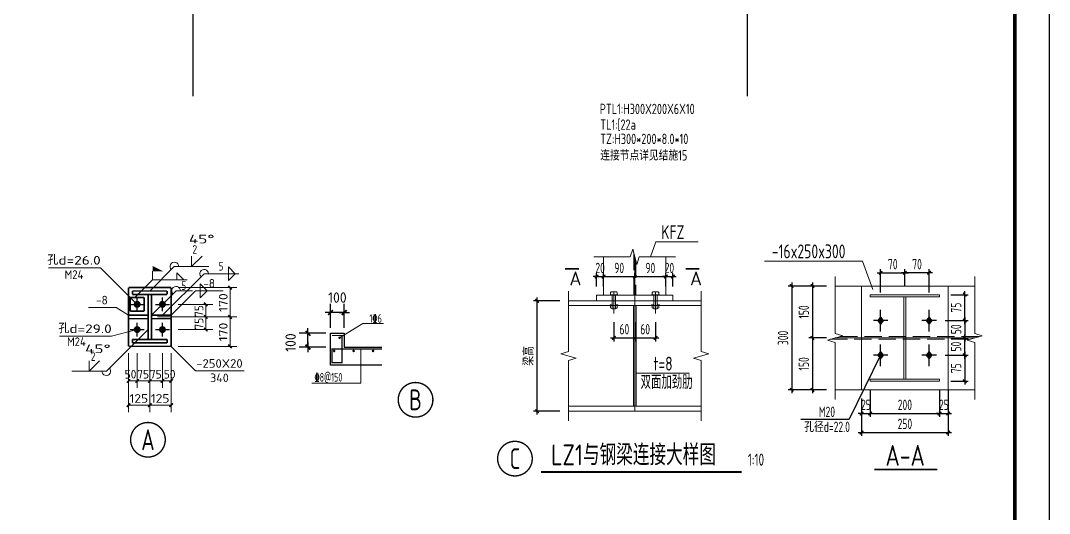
# Model space of a CAD drawing. Extents: x 19118 to 566552, y -1188739 to 92943.
# Drawn here: x 92662 to 107512, y -1094702 to -1087578 of the extents above; entities that cross this region are included whole.
import ezdxf
from ezdxf.enums import TextEntityAlignment as Align

# ---------------------------------------------------------------- set-up
doc = ezdxf.new("R2010")
doc.units = 0
doc.header["$LTSCALE"] = 1000
doc.header["$MEASUREMENT"] = 0
doc.linetypes.add('DASH', pattern=[0.35, 0.25, -0.1])
doc.layers.get('0').update_dxf_attribs({"linetype": 'CONTINUOUS'})
doc.layers.get('Defpoints').update_dxf_attribs({"linetype": 'CONTINUOUS'})
for name, color, linetype in [('10', 7, 'CONTINUOUS'), ('AXIS', 3, 'CONTINUOUS'), ('BEAM_CON', 4, 'CONTINUOUS'), ('COLU', 7, 'CONTINUOUS'), ('DIM', 3, 'CONTINUOUS'), ('NUM', 7, 'CONTINUOUS'), ('PUB_TITLE', 4, 'CONTINUOUS'), ('TEXT', 7, 'CONTINUOUS'), ('THICK', 6, 'CONTINUOUS'), ('THIN', 7, 'CONTINUOUS'), ('WALL', 6, 'CONTINUOUS')]:
    doc.layers.add(name, color=color, linetype=linetype)
for name, color, linetype, lineweight in [('1000', 3, 'CONTINUOUS', 35), ('尺寸标注', 9, 'CONTINUOUS', 18), ('梁集中标注', 2, 'CONTINUOUS', 15), ('焊缝标注', 9, 'CONTINUOUS', 18), ('螺栓孔标注', 9, 'CONTINUOUS', 18), ('钢板标注', 9, 'CONTINUOUS', 18)]:
    doc.layers.add(name, color=color, linetype=linetype, lineweight=lineweight)
doc.styles.get("Standard").update_dxf_attribs({"font": 'atssdeng.shx', "bigfont": 'atssdchn.shx'})
doc.styles.add('TSSD_Dimension', font='Tssdeng.shx', dxfattribs={"width": 0.7, "bigfont": 'hztxt.shx'})
doc.styles.add('TSSD_Label', font='tssdeng.shx', dxfattribs={"width": 0.6, "bigfont": 'hztxt.shx'})
doc.styles.add('TSSD_NORM', font='Tssdeng.shx', dxfattribs={"width": 0.65, "bigfont": 'hztxt.shx'})
doc.styles.add('TSSD_Num', font='tssdeng.shx', dxfattribs={"width": 0.75, "bigfont": 'hztxt.shx'})
doc.styles.add('TSSD_Rein', font='atssdeng.shx', dxfattribs={"width": 0.7, "bigfont": 'atssdchn.shx'})
doc.dimstyles.new('50dimn0.5', dxfattribs={"dimscale": 0.5, "dimtxt": 300, "dimasz": 1, "dimexe": 250, "dimexo": 300, "dimgap": 150, "dimtad": 1, "dimdec": 0, "dimlfac": 0.5, "dimzin": 0, "dimdsep": 46, "dimtxsty": 'Standard', "dimblk": '_DIMX', "dimcen": 0.09, "dimclrt": 7, "dimadec": 1, "dimazin": 0, "dimtfac": 1, "dimtdec": 0, "dimtix": 1, "dimtmove": 2, "dimatfit": 3, "dimldrblk": '_DIMX', "dimfxl": 1, "dimtolj": 1, "dimtzin": 0, "dimarcsym": 0})
doc.dimstyles.new('TSSD_10_100', dxfattribs={"dimtxt": 300, "dimasz": 100, "dimexe": 100, "dimexo": 250, "dimgap": 100, "dimtad": 1, "dimdec": 0, "dimlfac": 0.1, "dimzin": 0, "dimdsep": 46, "dimtxsty": 'TSSD_Dimension', "dimblk": 'ARCHTICK', "dimcen": 0, "dimdle": 100, "dimclrt": 7, "dimadec": 0, "dimazin": 0, "dimtfac": 1, "dimtdec": 0, "dimtix": 1, "dimtmove": 2, "dimatfit": 3, "dimldrblk": 'ARCHTICK', "dimfxl": 1, "dimtolj": 1, "dimtzin": 0, "dimarcsym": 0})

# ---------------------------------------------------------------- blocks, each defined once
blk = doc.blocks.new('ts_idx1')
at = {"color": 0, "linetype": 'ByBlock', "lineweight": -2, "const_width": 0.04}
blk.add_lwpolyline([(-0.5, 0, 1), (0.5, 0, 1)], format="xyb", close=True, dxfattribs=at)
at = {"color": 0, "linetype": 'ByBlock', "lineweight": -2, "style": 'TSSD_Num', "width": 0.75}
blk.add_attdef('A', text='', height=0.6, dxfattribs=at).set_placement((0, 0), align=Align.MIDDLE_CENTER)
blk = doc.blocks.new('_DIMX')
blk.add_line((-150, 0), (150, 0))
at = {"const_width": 50}
blk.add_lwpolyline([(-70, -70), (70, 70)], dxfattribs=at)
blk = doc.blocks.new('*D384')
at = {"layer": 'AXIS', "color": 0, "lineweight": -2}
for p, q in [((97068, -1092098), (96685, -1092098)), ((96810, -1092297), (96810, -1092098)), ((97068, -1092298), (96685, -1092298))]:
    blk.add_line(p, q, dxfattribs=at)
at = {"layer": 'Defpoints', "color": 0}
for p in [(96810, -1092098), (97218, -1092098), (97218, -1092298)]:
    blk.add_point(p, dxfattribs=at)
at = {"layer": 'AXIS', "color": 0, "lineweight": -2, "xscale": 0.5, "yscale": 0.5, "zscale": 0.5}
for p, rotation in [((96810, -1092098), 90), ((96810, -1092298), 270)]:
    blk.add_blockref('_DIMX', p, dxfattribs=dict(at, rotation=rotation))
at = {"layer": 'AXIS', "color": 7, "insert": (96559, -1092233), "char_height": 150, "attachment_point": 5, "rotation": 90}
blk.add_mtext('\\A1;100', dxfattribs=at)
blk = doc.blocks.new('*D385')
at = {"layer": 'AXIS', "color": 0, "lineweight": -2}
for p, q in [((97134, -1092020), (97134, -1091673)), ((97334, -1092020), (97334, -1091673)), ((97333, -1091798), (97134, -1091798))]:
    blk.add_line(p, q, dxfattribs=at)
at = {"layer": 'Defpoints', "color": 0}
for p in [(97134, -1091798), (97134, -1092170), (97334, -1092170)]:
    blk.add_point(p, dxfattribs=at)
at = {"layer": 'AXIS', "color": 0, "lineweight": -2, "xscale": 0.5, "yscale": 0.5, "zscale": 0.5, "rotation": 180}
blk.add_blockref('_DIMX', (97134, -1091798), dxfattribs=at)
at = {"layer": 'AXIS', "color": 0, "lineweight": -2, "xscale": 0.5, "yscale": 0.5, "zscale": 0.5}
blk.add_blockref('_DIMX', (97334, -1091798), dxfattribs=at)
at = {"layer": 'AXIS', "color": 7, "insert": (97234, -1091582), "char_height": 150, "attachment_point": 5}
blk.add_mtext('\\A1;100', dxfattribs=at)
blk = doc.blocks.new('_ArchTick')
at = {"color": 0, "linetype": 'ByBlock', "const_width": 0.4}
blk.add_lwpolyline([(-0.5, -0.5), (0.5, 0.5)], dxfattribs=at)
blk = doc.blocks.new('*D322')
at = {"layer": 'Defpoints', "color": 0}
for p in [(406894, -588443), (407799, -588443), (407799, -591631)]:
    blk.add_point(p, dxfattribs=at)
at = {"layer": 'DIM', "color": 0, "lineweight": -2}
for p, q in [((406894, -591731), (406894, -588343)), ((407549, -588443), (406794, -588443)), ((407549, -591631), (406794, -591631))]:
    blk.add_line(p, q, dxfattribs=at)
at = {"layer": 'DIM', "color": 0, "lineweight": -2, "xscale": 100, "yscale": 100, "zscale": 100}
for p, rotation in [((406894, -588443), 90), ((406894, -591631), 270)]:
    blk.add_blockref('_ArchTick', p, dxfattribs=dict(at, rotation=rotation))
at = {"layer": 'DIM', "color": 7, "lineweight": 5, "insert": (406644, -590037), "char_height": 300, "attachment_point": 5, "rotation": 90, "style": 'TSSD_Dimension'}
blk.add_mtext('\\A1;梁高', dxfattribs=at)
blk = doc.blocks.new('A$C5C7C78FF')
at = {"layer": '10', "color": 0}
blk.add_solid([(27, -141, -192), (-73, -11, -192), (127, -11, -192), (27, 119, -192)], dxfattribs=at)
at = {"layer": 'AXIS', "color": 0, "linetype": 'ByBlock'}
for p, q in [((27, -311, -192), (27, 289, -192)), ((227, -11, -192), (-173, -11, -192))]:
    blk.add_line(p, q, dxfattribs=at)
blk = doc.blocks.new('*D323')
at = {"layer": 'Defpoints', "color": 0}
for p in [(408813, -587743), (408613, -588283), (408813, -588283)]:
    blk.add_point(p, dxfattribs=at)
at = {"layer": 'DIM', "color": 0, "lineweight": -2}
for p, q in [((408613, -587743), (408513, -587743)), ((408613, -588033), (408613, -587643)), ((408613, -587743), (408813, -587743)), ((408813, -588033), (408813, -587643)), ((408813, -587743), (408913, -587743))]:
    blk.add_line(p, q, dxfattribs=at)
at = {"layer": 'DIM', "color": 0, "lineweight": -2, "xscale": 100, "yscale": 100, "zscale": 100}
blk.add_blockref('_ArchTick', (408613, -587743), dxfattribs=at)
at = {"layer": 'DIM', "color": 0, "lineweight": -2, "xscale": 100, "yscale": 100, "zscale": 100, "rotation": 180}
blk.add_blockref('_ArchTick', (408813, -587743), dxfattribs=at)
at = {"layer": 'DIM', "color": 7, "lineweight": 5, "insert": (408713, -587493), "char_height": 300, "attachment_point": 5, "style": 'TSSD_Dimension'}
blk.add_mtext('\\A1;20', dxfattribs=at)
blk = doc.blocks.new('*D324')
at = {"layer": 'Defpoints', "color": 0}
for p in [(409713, -587743), (408813, -588283), (409713, -588283)]:
    blk.add_point(p, dxfattribs=at)
at = {"layer": 'DIM', "color": 0, "lineweight": -2}
for p, q in [((408713, -587743), (409813, -587743)), ((408813, -588033), (408813, -587643)), ((409713, -588033), (409713, -587643))]:
    blk.add_line(p, q, dxfattribs=at)
at = {"layer": 'DIM', "color": 0, "lineweight": -2, "xscale": 100, "yscale": 100, "zscale": 100, "rotation": 180}
blk.add_blockref('_ArchTick', (408813, -587743), dxfattribs=at)
at = {"layer": 'DIM', "color": 0, "lineweight": -2, "xscale": 100, "yscale": 100, "zscale": 100}
blk.add_blockref('_ArchTick', (409713, -587743), dxfattribs=at)
at = {"layer": 'DIM', "color": 7, "lineweight": 5, "insert": (409263, -587493), "char_height": 300, "attachment_point": 5, "style": 'TSSD_Dimension'}
blk.add_mtext('\\A1;90', dxfattribs=at)
blk = doc.blocks.new('*D325')
at = {"layer": 'Defpoints', "color": 0}
for p in [(410613, -587743), (409713, -588283), (410613, -588283)]:
    blk.add_point(p, dxfattribs=at)
at = {"layer": 'DIM', "color": 0, "lineweight": -2}
for p, q in [((409613, -587743), (410713, -587743)), ((409713, -588033), (409713, -587643)), ((410613, -588033), (410613, -587643))]:
    blk.add_line(p, q, dxfattribs=at)
at = {"layer": 'DIM', "color": 0, "lineweight": -2, "xscale": 100, "yscale": 100, "zscale": 100, "rotation": 180}
blk.add_blockref('_ArchTick', (409713, -587743), dxfattribs=at)
at = {"layer": 'DIM', "color": 0, "lineweight": -2, "xscale": 100, "yscale": 100, "zscale": 100}
blk.add_blockref('_ArchTick', (410613, -587743), dxfattribs=at)
at = {"layer": 'DIM', "color": 7, "lineweight": 5, "insert": (410163, -587493), "char_height": 300, "attachment_point": 5, "style": 'TSSD_Dimension'}
blk.add_mtext('\\A1;90', dxfattribs=at)
blk = doc.blocks.new('*D326')
at = {"layer": 'Defpoints', "color": 0}
for p in [(410813, -587743), (410613, -588283), (410813, -588283)]:
    blk.add_point(p, dxfattribs=at)
at = {"layer": 'DIM', "color": 0, "lineweight": -2}
for p, q in [((410613, -587743), (410513, -587743)), ((410613, -588033), (410613, -587643)), ((410613, -587743), (410813, -587743)), ((410813, -588033), (410813, -587643)), ((410813, -587743), (410913, -587743))]:
    blk.add_line(p, q, dxfattribs=at)
at = {"layer": 'DIM', "color": 0, "lineweight": -2, "xscale": 100, "yscale": 100, "zscale": 100}
blk.add_blockref('_ArchTick', (410613, -587743), dxfattribs=at)
at = {"layer": 'DIM', "color": 0, "lineweight": -2, "xscale": 100, "yscale": 100, "zscale": 100, "rotation": 180}
blk.add_blockref('_ArchTick', (410813, -587743), dxfattribs=at)
at = {"layer": 'DIM', "color": 7, "lineweight": 5, "insert": (410713, -587493), "char_height": 300, "attachment_point": 5, "style": 'TSSD_Dimension'}
blk.add_mtext('\\A1;20', dxfattribs=at)
blk = doc.blocks.new('*D327')
at = {"layer": 'Defpoints', "color": 0}
for p in [(409113, -588808), (409713, -588808), (409713, -589515)]:
    blk.add_point(p, dxfattribs=at)
at = {"layer": 'DIM', "color": 0, "lineweight": -2}
for p, q in [((409113, -589058), (409113, -589615)), ((409713, -589058), (409713, -589615)), ((409013, -589515), (409813, -589515))]:
    blk.add_line(p, q, dxfattribs=at)
at = {"layer": 'DIM', "color": 0, "lineweight": -2, "xscale": 100, "yscale": 100, "zscale": 100, "rotation": 180}
blk.add_blockref('_ArchTick', (409113, -589515), dxfattribs=at)
at = {"layer": 'DIM', "color": 0, "lineweight": -2, "xscale": 100, "yscale": 100, "zscale": 100}
blk.add_blockref('_ArchTick', (409713, -589515), dxfattribs=at)
at = {"layer": 'DIM', "color": 7, "lineweight": 5, "insert": (409413, -589265), "char_height": 300, "attachment_point": 5, "style": 'TSSD_Dimension'}
blk.add_mtext('\\A1;60', dxfattribs=at)
blk = doc.blocks.new('*D328')
at = {"layer": 'Defpoints', "color": 0}
for p in [(409713, -588808), (410312, -588808), (410312, -589515)]:
    blk.add_point(p, dxfattribs=at)
at = {"layer": 'DIM', "color": 0, "lineweight": -2}
for p, q in [((409713, -589058), (409713, -589615)), ((410312, -589058), (410312, -589615)), ((409613, -589515), (410412, -589515))]:
    blk.add_line(p, q, dxfattribs=at)
at = {"layer": 'DIM', "color": 0, "lineweight": -2, "xscale": 100, "yscale": 100, "zscale": 100, "rotation": 180}
blk.add_blockref('_ArchTick', (409713, -589515), dxfattribs=at)
at = {"layer": 'DIM', "color": 0, "lineweight": -2, "xscale": 100, "yscale": 100, "zscale": 100}
blk.add_blockref('_ArchTick', (410312, -589515), dxfattribs=at)
at = {"layer": 'DIM', "color": 7, "lineweight": 5, "insert": (410013, -589265), "char_height": 300, "attachment_point": 5, "style": 'TSSD_Dimension'}
blk.add_mtext('\\A1;60', dxfattribs=at)
blk = doc.blocks.new('*D329')
at = {"layer": 'Defpoints', "color": 0}
for p in [(416261, -591016), (416511, -590766), (416511, -591700)]:
    blk.add_point(p, dxfattribs=at)
at = {"layer": 'DIM', "color": 0, "lineweight": -2}
for p, q in [((416511, -591016), (416511, -591800)), ((416261, -591266), (416261, -591800)), ((416261, -591700), (416161, -591700)), ((416261, -591700), (416511, -591700)), ((416511, -591700), (416611, -591700))]:
    blk.add_line(p, q, dxfattribs=at)
at = {"layer": 'DIM', "color": 0, "lineweight": -2, "xscale": 100, "yscale": 100, "zscale": 100}
blk.add_blockref('_ArchTick', (416261, -591700), dxfattribs=at)
at = {"layer": 'DIM', "color": 0, "lineweight": -2, "xscale": 100, "yscale": 100, "zscale": 100, "rotation": 180}
blk.add_blockref('_ArchTick', (416511, -591700), dxfattribs=at)
at = {"layer": 'DIM', "color": 7, "lineweight": 5, "insert": (416386, -591450), "char_height": 300, "attachment_point": 5, "style": 'TSSD_Dimension'}
blk.add_mtext('\\A1;25', dxfattribs=at)
blk = doc.blocks.new('*D330')
at = {"layer": 'Defpoints', "color": 0}
for p in [(416511, -590766), (418511, -590766), (418511, -591700)]:
    blk.add_point(p, dxfattribs=at)
at = {"layer": 'DIM', "color": 0, "lineweight": -2}
for p, q in [((416511, -591016), (416511, -591800)), ((418511, -591016), (418511, -591800)), ((416411, -591700), (418611, -591700))]:
    blk.add_line(p, q, dxfattribs=at)
at = {"layer": 'DIM', "color": 0, "lineweight": -2, "xscale": 100, "yscale": 100, "zscale": 100, "rotation": 180}
blk.add_blockref('_ArchTick', (416511, -591700), dxfattribs=at)
at = {"layer": 'DIM', "color": 0, "lineweight": -2, "xscale": 100, "yscale": 100, "zscale": 100}
blk.add_blockref('_ArchTick', (418511, -591700), dxfattribs=at)
at = {"layer": 'DIM', "color": 7, "lineweight": 5, "insert": (417511, -591450), "char_height": 300, "attachment_point": 5, "style": 'TSSD_Dimension'}
blk.add_mtext('\\A1;200', dxfattribs=at)
blk = doc.blocks.new('*D331')
at = {"layer": 'Defpoints', "color": 0}
for p in [(418511, -590766), (418761, -590766), (418761, -591700)]:
    blk.add_point(p, dxfattribs=at)
at = {"layer": 'DIM', "color": 0, "lineweight": -2}
for p, q in [((418511, -591016), (418511, -591800)), ((418761, -591016), (418761, -591800)), ((418511, -591700), (418411, -591700)), ((418511, -591700), (418761, -591700)), ((418761, -591700), (418861, -591700))]:
    blk.add_line(p, q, dxfattribs=at)
at = {"layer": 'DIM', "color": 0, "lineweight": -2, "xscale": 100, "yscale": 100, "zscale": 100}
blk.add_blockref('_ArchTick', (418511, -591700), dxfattribs=at)
at = {"layer": 'DIM', "color": 0, "lineweight": -2, "xscale": 100, "yscale": 100, "zscale": 100, "rotation": 180}
blk.add_blockref('_ArchTick', (418761, -591700), dxfattribs=at)
at = {"layer": 'DIM', "color": 7, "lineweight": 5, "insert": (418636, -591450), "char_height": 300, "attachment_point": 5, "style": 'TSSD_Dimension'}
blk.add_mtext('\\A1;25', dxfattribs=at)
blk = doc.blocks.new('*D332')
at = {"layer": 'Defpoints', "color": 0}
for p in [(415496, -588016), (414842, -589516), (415496, -589516)]:
    blk.add_point(p, dxfattribs=at)
at = {"layer": 'DIM', "color": 0, "lineweight": -2}
for p, q in [((415246, -588016), (414742, -588016)), ((414842, -587916), (414842, -589616)), ((415246, -589516), (414742, -589516))]:
    blk.add_line(p, q, dxfattribs=at)
at = {"layer": 'DIM', "color": 0, "lineweight": -2, "xscale": 100, "yscale": 100, "zscale": 100}
for p, rotation in [((414842, -588016), 90), ((414842, -589516), 270)]:
    blk.add_blockref('_ArchTick', p, dxfattribs=dict(at, rotation=rotation))
at = {"layer": 'DIM', "color": 7, "lineweight": 5, "insert": (414592, -588766), "char_height": 300, "attachment_point": 5, "rotation": 90, "style": 'TSSD_Dimension'}
blk.add_mtext('\\A1;150', dxfattribs=at)
blk = doc.blocks.new('*D333')
at = {"layer": 'Defpoints', "color": 0}
for p in [(415496, -589516), (414842, -591016), (415496, -591016)]:
    blk.add_point(p, dxfattribs=at)
at = {"layer": 'DIM', "color": 0, "lineweight": -2}
for p, q in [((415246, -589516), (414742, -589516)), ((414842, -589416), (414842, -591116)), ((415246, -591016), (414742, -591016))]:
    blk.add_line(p, q, dxfattribs=at)
at = {"layer": 'DIM', "color": 0, "lineweight": -2, "xscale": 100, "yscale": 100, "zscale": 100}
for p, rotation in [((414842, -589516), 90), ((414842, -591016), 270)]:
    blk.add_blockref('_ArchTick', p, dxfattribs=dict(at, rotation=rotation))
at = {"layer": 'DIM', "color": 7, "lineweight": 5, "insert": (414592, -590266), "char_height": 300, "attachment_point": 5, "rotation": 90, "style": 'TSSD_Dimension'}
blk.add_mtext('\\A1;150', dxfattribs=at)
blk = doc.blocks.new('*D334')
at = {"layer": 'Defpoints', "color": 0}
for p in [(415496, -588016), (414243, -591016), (415496, -591016)]:
    blk.add_point(p, dxfattribs=at)
at = {"layer": 'DIM', "color": 0, "lineweight": -2}
for p, q in [((415246, -588016), (414143, -588016)), ((414243, -587916), (414243, -591116)), ((415246, -591016), (414143, -591016))]:
    blk.add_line(p, q, dxfattribs=at)
at = {"layer": 'DIM', "color": 0, "lineweight": -2, "xscale": 100, "yscale": 100, "zscale": 100}
for p, rotation in [((414243, -588016), 90), ((414243, -591016), 270)]:
    blk.add_blockref('_ArchTick', p, dxfattribs=dict(at, rotation=rotation))
at = {"layer": 'DIM', "color": 7, "lineweight": 5, "insert": (413993, -589516), "char_height": 300, "attachment_point": 5, "rotation": 90, "style": 'TSSD_Dimension'}
blk.add_mtext('\\A1;300', dxfattribs=at)
blk = doc.blocks.new('*D335')
at = {"layer": 'Defpoints', "color": 0}
for p in [(416261, -591016), (418761, -591016), (418761, -592250)]:
    blk.add_point(p, dxfattribs=at)
at = {"layer": 'DIM', "color": 0, "lineweight": -2}
for p, q in [((416261, -591266), (416261, -592350)), ((418761, -591266), (418761, -592350)), ((416161, -592250), (418861, -592250))]:
    blk.add_line(p, q, dxfattribs=at)
at = {"layer": 'DIM', "color": 0, "lineweight": -2, "xscale": 100, "yscale": 100, "zscale": 100, "rotation": 180}
blk.add_blockref('_ArchTick', (416261, -592250), dxfattribs=at)
at = {"layer": 'DIM', "color": 0, "lineweight": -2, "xscale": 100, "yscale": 100, "zscale": 100}
blk.add_blockref('_ArchTick', (418761, -592250), dxfattribs=at)
at = {"layer": 'DIM', "color": 7, "lineweight": 5, "insert": (417511, -592000), "char_height": 300, "attachment_point": 5, "style": 'TSSD_Dimension'}
blk.add_mtext('\\A1;250', dxfattribs=at)
blk = doc.blocks.new('*D336')
at = {"layer": 'Defpoints', "color": 0}
for p in [(418421, -589016), (418585, -589516), (419239, -589516)]:
    blk.add_point(p, dxfattribs=at)
at = {"layer": 'DIM', "color": 0, "lineweight": -2}
for p, q in [((419239, -588916), (419239, -589616)), ((418671, -589016), (419339, -589016)), ((418835, -589516), (419339, -589516))]:
    blk.add_line(p, q, dxfattribs=at)
at = {"layer": 'DIM', "color": 0, "lineweight": -2, "xscale": 100, "yscale": 100, "zscale": 100}
for p, rotation in [((419239, -589016), 90), ((419239, -589516), 270)]:
    blk.add_blockref('_ArchTick', p, dxfattribs=dict(at, rotation=rotation))
at = {"layer": 'DIM', "color": 7, "lineweight": 5, "insert": (418989, -589266), "char_height": 300, "attachment_point": 5, "rotation": 90, "style": 'TSSD_Dimension'}
blk.add_mtext('\\A1;50', dxfattribs=at)
blk = doc.blocks.new('*D337')
at = {"layer": 'Defpoints', "color": 0}
for p in [(418585, -589516), (419239, -589516), (418421, -590016)]:
    blk.add_point(p, dxfattribs=at)
at = {"layer": 'DIM', "color": 0, "lineweight": -2}
for p, q in [((418835, -589516), (419339, -589516)), ((419239, -590116), (419239, -589416)), ((418671, -590016), (419339, -590016))]:
    blk.add_line(p, q, dxfattribs=at)
at = {"layer": 'DIM', "color": 0, "lineweight": -2, "xscale": 100, "yscale": 100, "zscale": 100}
for p, rotation in [((419239, -589516), 90), ((419239, -590016), 270)]:
    blk.add_blockref('_ArchTick', p, dxfattribs=dict(at, rotation=rotation))
at = {"layer": 'DIM', "color": 7, "lineweight": 5, "insert": (418989, -589766), "char_height": 300, "attachment_point": 5, "rotation": 90, "style": 'TSSD_Dimension'}
blk.add_mtext('\\A1;50', dxfattribs=at)
blk = doc.blocks.new('*D338')
at = {"layer": 'Defpoints', "color": 0}
for p in [(417511, -587633), (417511, -588266), (416811, -588451)]:
    blk.add_point(p, dxfattribs=at)
at = {"layer": 'DIM', "color": 0, "lineweight": -2}
for p, q in [((416711, -587633), (417611, -587633)), ((416811, -588201), (416811, -587533)), ((417511, -588016), (417511, -587533))]:
    blk.add_line(p, q, dxfattribs=at)
at = {"layer": 'DIM', "color": 0, "lineweight": -2, "xscale": 100, "yscale": 100, "zscale": 100, "rotation": 180}
blk.add_blockref('_ArchTick', (416811, -587633), dxfattribs=at)
at = {"layer": 'DIM', "color": 0, "lineweight": -2, "xscale": 100, "yscale": 100, "zscale": 100}
blk.add_blockref('_ArchTick', (417511, -587633), dxfattribs=at)
at = {"layer": 'DIM', "color": 7, "lineweight": 5, "insert": (417161, -587383), "char_height": 300, "attachment_point": 5, "style": 'TSSD_Dimension'}
blk.add_mtext('\\A1;70', dxfattribs=at)
blk = doc.blocks.new('*D339')
at = {"layer": 'Defpoints', "color": 0}
for p in [(417511, -587633), (417511, -588266), (418211, -588451)]:
    blk.add_point(p, dxfattribs=at)
at = {"layer": 'DIM', "color": 0, "lineweight": -2}
for p, q in [((418311, -587633), (417411, -587633)), ((417511, -588016), (417511, -587533)), ((418211, -588201), (418211, -587533))]:
    blk.add_line(p, q, dxfattribs=at)
at = {"layer": 'DIM', "color": 0, "lineweight": -2, "xscale": 100, "yscale": 100, "zscale": 100, "rotation": 180}
blk.add_blockref('_ArchTick', (417511, -587633), dxfattribs=at)
at = {"layer": 'DIM', "color": 0, "lineweight": -2, "xscale": 100, "yscale": 100, "zscale": 100}
blk.add_blockref('_ArchTick', (418211, -587633), dxfattribs=at)
at = {"layer": 'DIM', "color": 7, "lineweight": 5, "insert": (417861, -587383), "char_height": 300, "attachment_point": 5, "style": 'TSSD_Dimension'}
blk.add_mtext('\\A1;70', dxfattribs=at)
blk = doc.blocks.new('*D320')
at = {"layer": 'Defpoints', "color": 0}
for p in [(418585, -588266), (419239, -588266), (418421, -589016)]:
    blk.add_point(p, dxfattribs=at)
at = {"layer": 'DIM', "color": 0, "lineweight": -2}
for p, q in [((418835, -588266), (419339, -588266)), ((419239, -589116), (419239, -588166)), ((418671, -589016), (419339, -589016))]:
    blk.add_line(p, q, dxfattribs=at)
at = {"layer": 'DIM', "color": 0, "lineweight": -2, "xscale": 100, "yscale": 100, "zscale": 100}
for p, rotation in [((419239, -588266), 90), ((419239, -589016), 270)]:
    blk.add_blockref('_ArchTick', p, dxfattribs=dict(at, rotation=rotation))
at = {"layer": 'DIM', "color": 7, "lineweight": 5, "insert": (418989, -588641), "char_height": 300, "attachment_point": 5, "rotation": 90, "style": 'TSSD_Dimension'}
blk.add_mtext('\\A1;75', dxfattribs=at)
blk = doc.blocks.new('*D321')
at = {"layer": 'Defpoints', "color": 0}
for p in [(418421, -590016), (418585, -590766), (419239, -590766)]:
    blk.add_point(p, dxfattribs=at)
at = {"layer": 'DIM', "color": 0, "lineweight": -2}
for p, q in [((418671, -590016), (419339, -590016)), ((419239, -589916), (419239, -590866)), ((418835, -590766), (419339, -590766))]:
    blk.add_line(p, q, dxfattribs=at)
at = {"layer": 'DIM', "color": 0, "lineweight": -2, "xscale": 100, "yscale": 100, "zscale": 100}
for p, rotation in [((419239, -590016), 90), ((419239, -590766), 270)]:
    blk.add_blockref('_ArchTick', p, dxfattribs=dict(at, rotation=rotation))
at = {"layer": 'DIM', "color": 7, "lineweight": 5, "insert": (418989, -590391), "char_height": 300, "attachment_point": 5, "rotation": 90, "style": 'TSSD_Dimension'}
blk.add_mtext('\\A1;75', dxfattribs=at)
blk = doc.blocks.new('新块HGHGFH')
at = {"layer": 'AXIS', "lineweight": 5}
for p, q in [((409712.8, -587170, -858), (409712.8, -591630.9, -858)), ((415496.3, -589515.7), (419525.9, -589515.7))]:
    blk.add_line(p, q, dxfattribs=at)
at = {"layer": 'AXIS', "lineweight": 5, "ltscale": 0.2}
for p, q in [((409113.4, -588188, -858), (409113.4, -588808, -858)), ((410312.2, -588188, -858), (410312.2, -588808, -858))]:
    blk.add_line(p, q, dxfattribs=at)
at = {"layer": 'BEAM_CON', "linetype": 'DASH', "lineweight": 5, "ltscale": 2}
for p, q in [((409682.8, -587060, -858), (409682.8, -588282.6, -858)), ((409742.8, -587280, -858), (409742.8, -588282.6, -858)), ((415643, -589475.7), (419672.6, -589475.7)), ((415349.7, -589555.7), (419379.3, -589555.7))]:
    blk.add_line(p, q, dxfattribs=at)
at = {"layer": 'BEAM_CON', "lineweight": 5}
for p, q in [((408812.8, -587170, -858), (408812.8, -588282.6, -858)), ((410612.8, -587170, -858), (410612.8, -588282.6, -858)), ((415496.3, -588015.7), (419525.9, -588015.7)), ((408612.8, -588282.6, -858), (410812.8, -588282.6, -858)), ((408612.8, -588282.6, -858), (408612.8, -588442.6, -858)), ((409016.8, -588204, -858), (409032.8, -588188, -858)), ((409016.8, -588204, -858), (409016.8, -588268, -858)), ((409032.8, -588188, -858), (409192.8, -588188, -858)), ((409064.8, -588268, -858), (409065.2, -588671.7, -858)), ((409160.8, -588268, -858), (409161.2, -588671.7, -858)), ((409208.8, -588204, -858), (409192.8, -588188, -858)), ((409208.8, -588204, -858), (409208.8, -588268, -858)), ((410216.8, -588204, -858), (410232.8, -588188, -858)), ((410216.8, -588204, -858), (410216.8, -588268, -858)), ((410392.8, -588188, -858), (410232.8, -588188, -858)), ((410264.8, -588268, -858), (410264.5, -588671.7, -858)), ((410360.8, -588268, -858), (410360.5, -588671.7, -858)), ((410408.8, -588204, -858), (410392.8, -588188, -858)), ((410408.8, -588204, -858), (410408.8, -588268, -858)), ((410812.8, -588282.6, -858), (410812.8, -588442.6, -858)), ((416511.1, -588265.7), (418511.1, -588265.7)), ((416511.1, -588325.7), (416511.1, -588265.7)), ((416511.1, -588325.7), (418511.1, -588325.7)), ((417481.1, -590705.7), (417481.1, -588325.7)), ((417541.1, -590705.7), (417541.1, -588325.7)), ((418511.1, -588265.7), (418511.1, -588325.7)), ((407798, -588442.6, -858), (411627.6, -588442.6, -858)), ((407798, -588582.6, -858), (411627.6, -588582.6, -858)), ((409016.9, -588591.6, -858), (409031.4, -588577.1, -858)), ((409016.9, -588643.6, -858), (409016.9, -588591.6, -858)), ((409016.9, -588591.6, -858), (409016.9, -588643.6, -858)), ((409016.9, -588643.6, -858), (409032.9, -588659.6, -858)), ((409208.9, -588643.6, -858), (409192.9, -588659.6, -858)), ((409208.9, -588591.6, -858), (409194.4, -588577.1, -858)), ((409208.9, -588643.6, -858), (409208.9, -588591.6, -858)), ((409208.9, -588591.6, -858), (409208.9, -588643.6, -858)), ((409672.8, -588582.6, -858), (409672.8, -591490.9, -858)), ((409752.8, -588582.6, -858), (409752.8, -591490.9, -858)), ((410216.7, -588591.6, -858), (410231.3, -588577.1, -858)), ((410216.7, -588643.6, -858), (410216.7, -588591.6, -858)), ((410216.7, -588591.6, -858), (410216.7, -588643.6, -858)), ((410216.7, -588643.6, -858), (410232.7, -588659.6, -858)), ((410408.7, -588643.6, -858), (410392.7, -588659.6, -858)), ((410408.7, -588591.6, -858), (410394.2, -588577.1, -858)), ((410408.7, -588643.6, -858), (410408.7, -588591.6, -858)), ((410408.7, -588591.6, -858), (410408.7, -588643.6, -858)), ((409032.9, -588659.6, -858), (409064.9, -588659.6, -858)), ((409161.2, -588671.7, -858), (409065.2, -588671.7, -858)), ((409160.9, -588659.6, -858), (409192.9, -588659.6, -858)), ((410264.7, -588659.6, -858), (410232.7, -588659.6, -858)), ((410264.5, -588671.7, -858), (410360.5, -588671.7, -858)), ((410392.7, -588659.6, -858), (410360.7, -588659.6, -858)), ((416511.1, -590705.7), (418511.1, -590705.7)), ((416511.1, -590765.7), (416511.1, -590705.7)), ((418511.1, -590765.7), (418511.1, -590705.7)), ((415496.3, -591015.7), (419525.9, -591015.7)), ((416511.1, -590765.7), (418511.1, -590765.7)), ((407798, -591490.9, -858), (411627.6, -591490.9, -858)), ((407798, -591630.9, -858), (411627.6, -591630.9, -858))]:
    blk.add_line(p, q, dxfattribs=at)
blk.add_lwpolyline([(416261.1, -588015.7), (418761.1, -588015.7), (418761.1, -591015.7), (416261.1, -591015.7)], close=True, dxfattribs=at)
at = {"layer": 'BEAM_CON', "lineweight": 5, "elevation": -858}
for points in [[(409064.8, -588282.6), (409001.8, -588282.6), (409001.8, -588268), (409225, -588268), (409225, -588282.6), (409160.8, -588282.6)], [(410360.8, -588282.6), (410423.9, -588282.6), (410423.9, -588268), (410200.6, -588268), (410200.6, -588282.6), (410264.8, -588282.6)], [(409064.9, -588577.1), (409001.8, -588577.1), (409001.8, -588562.6), (409064.9, -588562.6)], [(409160.9, -588562.6), (409225.1, -588562.6), (409225.1, -588577.1), (409160.9, -588577.1)], [(410264.7, -588562.6), (410200.5, -588562.6), (410200.5, -588577.1), (410264.7, -588577.1)], [(410360.7, -588577.1), (410423.8, -588577.1), (410423.8, -588562.6), (410360.7, -588562.6)]]:
    blk.add_lwpolyline(points, dxfattribs=at)
at = {"layer": 'NUM', "const_width": 50, "elevation": -858}
blk.add_lwpolyline([(407006.1, -593391.7), (412803.3, -593391.7)], dxfattribs=at)
at = {"layer": 'NUM', "const_width": 50}
blk.add_lwpolyline([(418448.4, -593319.8), (416624.9, -593319.8)], dxfattribs=at)
at = {"layer": 'TEXT', "lineweight": 5}
for p, q in [((410169, -587170, -858), (410323.3, -586737.5, -858)), ((410323.3, -586737.5, -858), (411544.8, -586737.5, -858)), ((416292, -587293.2), (413454.4, -587293.2)), ((416585.9, -588117.2), (416292, -587293.2)), ((409752.8, -590539.1, -858), (411280.4, -590539.1, -858))]:
    blk.add_line(p, q, dxfattribs=at)
at = {"layer": 'TEXT'}
for p in [(416811.1, -590015.7), (414507.2, -591865.2, 452.7)]:
    blk.add_line(p, (415903.6, -591865.2, 452.7), dxfattribs=at)
at = {"layer": 'THICK', "color": 4, "const_width": 50, "elevation": -858}
for points in [[(408100.6, -587519.3), (407700.6, -587519.3)], [(411581.4, -587519.3), (411181.4, -587519.3)]]:
    blk.add_lwpolyline(points, dxfattribs=at)
at = {"layer": 'THIN', "lineweight": 5, "elevation": -858}
for points in [[(408532.8, -587170), (409582.8, -587170), (409652.8, -586950), (409772.8, -587390), (409842.8, -587170), (410892.8, -587170)], [(407798, -588162.6), (407798, -589906.7), (407578, -589976.7), (408018, -590096.7), (407798, -590166.7), (407798, -591910.9)], [(411627.6, -588162.6), (411627.6, -589906.7), (411847.6, -589976.7), (411407.6, -590096.7), (411627.6, -590166.7), (411627.6, -591910.9)]]:
    blk.add_lwpolyline(points, dxfattribs=at)
at = {"layer": 'THIN', "lineweight": 5}
for points in [[(415496.3, -587735.7), (415496.3, -589385.7), (415716.3, -589455.7), (415276.3, -589575.7), (415496.3, -589645.7), (415496.3, -591295.7)], [(419525.9, -587735.7), (419525.9, -589385.7), (419745.9, -589455.7), (419305.9, -589575.7), (419525.9, -589645.7), (419525.9, -591295.7)]]:
    blk.add_lwpolyline(points, dxfattribs=at)
at = {"layer": 'COLU', "linetype": 'ByBlock', "xscale": 1.048319999943487, "yscale": 1.048320000059903, "zscale": 1.048319999999649}
for p in [(416782.6, -589004, 201.3), (418182.6, -589004, 201.3), (416782.6, -590004, 201.3), (418182.6, -590004, 201.3)]:
    blk.add_blockref('A$C5C7C78FF', p, dxfattribs=at)
at = {"layer": 'THIN'}
ref = blk.add_blockref('ts_idx1', (406254.1, -593004.7, -858), dxfattribs=dict(at, xscale=999.9999799998477, yscale=999.9999800000805, zscale=999.9999800000005))
ref.add_attrib('2', 'C', dxfattribs={"height": 600, "style": 'TSSD_Num', "width": 0.75}).set_placement((406254.1, -593004.7, -858), align=Align.MIDDLE_CENTER)
at = {"layer": 'TEXT', "lineweight": 5}
for s, height, style, width, p in [('KFZ', 400, 'TSSD_NORM', 0.75, (410477.7, -586658.4, -858)), ('-16x250x300', 400, 'TSSD_NORM', 0.75, (413668.3, -587214.1)), ('t=8', 400, 'TSSD_NORM', 0.75, (410249.9, -590460, -858)), ('双面加劲肋', 400, 'TSSD_NORM', 0.75, (409882.3, -590992.2, -858)), ('LZ1与钢梁连接大样图', 600, 'TSSD_Label', 0.8, (407296.1, -593196, -858)), ('1:10', 350, 'TSSD_Rein', 0.7, (412976.6, -593208, -858))]:
    blk.add_text(s, height=height, dxfattribs=dict(at, style=style, width=width)).set_placement(p)
at = {"layer": 'TEXT'}
for s, height, style, width, p in [('M20', 300, 'TSSD_NORM', 0.7, (415025.5, -591801.7, 452.7)), ('孔径d=22.0', 300, 'TSSD_NORM', 0.7, (414604.2, -592236.6, 452.7)), ('A-A', 600, 'TSSD_Rein', 0.8, (416950.9, -593210.4))]:
    blk.add_text(s, height=height, dxfattribs=dict(at, style=style, width=width)).set_placement(p)
at = {"layer": 'THICK', "color": 4, "style": 'TSSD_Label'}
for p in [(407828.6, -587995, -858), (411309.4, -587995, -858)]:
    blk.add_text('A', height=400, dxfattribs=at).set_placement(p)
at = {"layer": 'DIM', "lineweight": 5}
for base, p1, p2, picture, middle in [((408812.8, -587743.2, -858), (408612.8, -588282.6, -858), (408812.8, -588282.6, -858), '*D323', (408712.8, -587493.2, -858)), ((409712.8, -587743.2, -858), (408812.8, -588282.6, -858), (409712.8, -588282.6, -858), '*D324', (409262.8, -587493.2, -858)), ((410612.8, -587743.2, -858), (409712.8, -588282.6, -858), (410612.8, -588282.6, -858), '*D325', (410162.8, -587493.2, -858)), ((410812.8, -587743.2, -858), (410612.8, -588282.6, -858), (410812.8, -588282.6, -858), '*D326', (410712.8, -587493.2, -858)), ((417511.1, -587632.5), (418211.1, -588451.2), (417511.1, -588265.7), '*D339', (417861.1, -587382.5)), ((409712.8, -589515.3, -858), (409113.4, -588808, -858), (409712.8, -588808, -858), '*D327', (409413.1, -589265.3, -858)), ((410312.2, -589515.3, -858), (409712.8, -588808, -858), (410312.2, -588808, -858), '*D328', (410012.5, -589265.3, -858)), ((416511.1, -591699.7), (416261.1, -591015.7), (416511.1, -590765.7), '*D329', (416386.1, -591449.7)), ((418761.1, -592250.1), (416261.1, -591015.7), (418761.1, -591015.7), '*D335', (417511.1, -592000.1)), ((418511.1, -591699.7), (416511.1, -590765.7), (418511.1, -590765.7), '*D330', (417511.1, -591449.7)), ((418761.1, -591699.7), (418511.1, -590765.7), (418761.1, -590765.7), '*D331', (418636.1, -591449.7))]:
    dim = blk.add_linear_dim(base=base, p1=p1, p2=p2, dimstyle='TSSD_10_100', dxfattribs=at)
    dim.commit()
    dim.dimension.update_dxf_attribs({"geometry": picture, "text_midpoint": middle})
for base, p1, p2, angle, picture, middle in [((417511.1, -587632.5), (416811.1, -588451.2), (417511.1, -588265.7), 180, '*D338', (417161.1, -587382.5)), ((414242.6, -591015.7), (415496.3, -588015.7), (415496.3, -591015.7), 90, '*D334', (413992.6, -589515.7)), ((414841.7, -589515.7), (415496.3, -588015.7), (415496.3, -589515.7), 90, '*D332', (414591.7, -588765.7)), ((419239.5, -588265.7), (418420.8, -589015.7), (418584.9, -588265.7), 270, '*D320', (418989.5, -588640.7)), ((419239.5, -589515.7), (418420.8, -589015.7), (418584.9, -589515.7), 90, '*D336', (418989.5, -589265.7)), ((414841.7, -591015.7), (415496.3, -589515.7), (415496.3, -591015.7), 90, '*D333', (414591.7, -590265.7)), ((419239.5, -589515.7), (418420.8, -590015.7), (418584.9, -589515.7), 270, '*D337', (418989.5, -589765.7)), ((419239.5, -590765.7), (418420.8, -590015.7), (418584.9, -590765.7), 90, '*D321', (418989.5, -590390.7))]:
    dim = blk.add_linear_dim(base=base, p1=p1, p2=p2, angle=angle, dimstyle='TSSD_10_100', dxfattribs=at)
    dim.commit()
    dim.dimension.update_dxf_attribs({"geometry": picture, "text_midpoint": middle})
dim = blk.add_linear_dim(base=(406894.3, -588442.6, -858), p1=(407799.4, -591630.9, -858), p2=(407799.4, -588442.6, -858), angle=90, text='梁高', dimstyle='TSSD_10_100', dxfattribs=at)
dim.commit()
dim.dimension.update_dxf_attribs({"geometry": '*D322', "text_midpoint": (406644.3, -590036.7, -858)})

msp = doc.modelspace()

# ---------------------------------------------------------------- linework, layer by layer
at = {"color": 1, "const_width": 18, "elevation": 453}
msp.add_lwpolyline([(97158.09, -1092130.15), (97299.4, -1092130.15), (97299.4, -1092521.33), (97157.94, -1092521.33), (97157.94, -1092325.76), (97877.23, -1092325.76)], dxfattribs=at)
for points in [[(97257.29, -1092162.84, -1), (97275.29, -1092162.84, -1), (97257.29, -1092162.84, -1)], [(97178.85, -1092353.97, -1), (97196.85, -1092353.97, -1), (97178.85, -1092353.97, -1)], [(97460, -1092353.97, -1), (97478, -1092353.97, -1), (97460, -1092353.97, -1)], [(97739.63, -1092353.97, -1), (97757.63, -1092353.97, -1), (97739.63, -1092353.97, -1)]]:
    msp.add_lwpolyline(points, format="xyb", dxfattribs=at)
at = {"layer": '10'}
for p, q in [((94344.41, -1091780.11), (94344.41, -1091580.11)), ((94709.41, -1091780.11), (94709.41, -1091580.11)), ((94244.41, -1091680.11), (94444.41, -1091680.11)), ((94609.41, -1091680.11), (94809.41, -1091680.11)), ((94244.41, -1092045.11), (94444.41, -1092045.11)), ((94344.41, -1092145.11), (94344.41, -1091945.11)), ((94609.41, -1092045.11), (94809.41, -1092045.11)), ((94709.41, -1092145.11), (94709.41, -1091945.11))]:
    msp.add_line(p, q, dxfattribs=at)
at = {"layer": '10', "const_width": 50}
for points in [[(94369.41, -1091680.11, 1), (94319.41, -1091680.11, 1), (94369.41, -1091680.11, 1)], [(94734.41, -1091680.11, 1), (94684.41, -1091680.11, 1), (94734.41, -1091680.11, 1)], [(94369.41, -1092045.11, 1), (94319.41, -1092045.11, 1), (94369.41, -1092045.11, 1)], [(94734.41, -1092045.11, 1), (94684.41, -1092045.11, 1), (94734.41, -1092045.11, 1)]]:
    msp.add_lwpolyline(points, format="xyb", close=True, dxfattribs=at)
at = {"layer": '1000', "const_width": 22.5}
for points in [[(94834.41, -1091437.61), (94219.41, -1091437.61)], [(94219.41, -1091437.61), (94219.41, -1092287.61)], [(94834.41, -1092287.61), (94834.41, -1091437.61)], [(94444.41, -1091580.11), (94244.41, -1091580.11)], [(94244.41, -1091580.11), (94244.41, -1091780.11)], [(94444.41, -1091780.11), (94444.41, -1091580.11)], [(94244.41, -1091780.11), (94444.41, -1091780.11)], [(94501.91, -1091837.61), (94219.41, -1091837.61)], [(94219.41, -1091837.61), (94219.41, -1091887.61)], [(94219.41, -1091887.61), (94501.91, -1091887.61)], [(94501.91, -1091887.61), (94501.91, -1091837.61)], [(94834.41, -1091837.61), (94551.91, -1091837.61)], [(94551.91, -1091837.61), (94551.91, -1091887.61)], [(94551.91, -1091887.61), (94834.41, -1091887.61)], [(94834.41, -1091887.61), (94834.41, -1091837.61)], [(94219.41, -1092287.61), (94834.41, -1092287.61)]]:
    msp.add_lwpolyline(points, dxfattribs=at)
at = {"layer": 'AXIS'}
for p, q in [((95149.52, -1087376.53), (95149.52, -1088671.74)), ((103149.52, -1087376.53), (103149.52, -1088671.74))]:
    msp.add_line(p, q, dxfattribs=at)
at = {"layer": 'PUB_TITLE'}
msp.add_lwpolyline([(77811.65, -1117957.32), (107511.65, -1117957.32), (107511.65, -1075907.32), (77811.65, -1075907.32)], close=True, dxfattribs=at)
at = {"layer": 'PUB_TITLE', "const_width": 50}
msp.add_lwpolyline([(78311.65, -1117457.32), (107011.65, -1117457.32), (107011.65, -1077157.32), (78311.65, -1077157.32)], close=True, dxfattribs=at)
at = {"layer": 'WALL', "elevation": 453}
for points in [[(97133.64, -1092297.85), (97133.64, -1092097.85), (97333.64, -1092097.85), (97333.64, -1092297.85), (97877.23, -1092297.85)], [(97877.23, -1092556.81), (97133.64, -1092556.81), (97133.64, -1092297.85)]]:
    msp.add_lwpolyline(points, dxfattribs=at)
at = {"layer": '尺寸标注'}
for p, q in [((94934.41, -1091437.61), (95784.41, -1091437.61)), ((95684.41, -1091862.61), (95684.41, -1091437.61)), ((94934.41, -1091680.11), (95434.41, -1091680.11)), ((95334.41, -1091862.61), (95334.41, -1091680.11)), ((94636.91, -1091862.61), (94986.91, -1091862.61)), ((94636.91, -1091862.61), (94986.91, -1091862.61)), ((94934.41, -1091862.61), (95434.41, -1091862.61)), ((94934.41, -1091862.61), (95434.41, -1091862.61)), ((94934.41, -1091862.61), (95784.41, -1091862.61)), ((94934.41, -1091862.61), (95784.41, -1091862.61)), ((95334.41, -1092045.11), (95334.41, -1091862.61)), ((95684.41, -1092287.61), (95684.41, -1091862.61)), ((94934.41, -1092045.11), (95434.41, -1092045.11)), ((94934.41, -1092287.61), (95784.41, -1092287.61)), ((94219.41, -1092387.61), (94219.41, -1092887.61)), ((94219.41, -1092387.61), (94219.41, -1093237.61)), ((94344.41, -1092387.61), (94344.41, -1092887.61)), ((94344.41, -1092387.61), (94344.41, -1092887.61)), ((94526.91, -1092387.61), (94526.91, -1092887.61)), ((94526.91, -1092387.61), (94526.91, -1092887.61)), ((94526.91, -1092387.61), (94526.91, -1093237.61)), ((94526.91, -1092387.61), (94526.91, -1093237.61)), ((94709.41, -1092387.61), (94709.41, -1092887.61)), ((94709.41, -1092387.61), (94709.41, -1092887.61)), ((94834.41, -1092387.61), (94834.41, -1092887.61)), ((94834.41, -1092387.61), (94834.41, -1093237.61)), ((94219.41, -1092787.61), (94344.41, -1092787.61)), ((94344.41, -1092787.61), (94526.91, -1092787.61)), ((94526.91, -1092787.61), (94709.41, -1092787.61)), ((94709.41, -1092787.61), (94834.41, -1092787.61)), ((94219.41, -1093137.61), (94526.91, -1093137.61)), ((94526.91, -1093137.61), (94834.41, -1093137.61))]:
    msp.add_line(p, q, dxfattribs=at)
at = {"layer": '尺寸标注', "const_width": 22.5}
for points in [[(95659.41, -1091412.61), (95709.41, -1091462.61)], [(95309.41, -1091655.11), (95359.41, -1091705.11)], [(95309.41, -1091837.61), (95359.41, -1091887.61)], [(95309.41, -1091837.61), (95359.41, -1091887.61)], [(95659.41, -1091837.61), (95709.41, -1091887.61)], [(95659.41, -1091837.61), (95709.41, -1091887.61)], [(95309.41, -1092020.11), (95359.41, -1092070.11)], [(95659.41, -1092262.61), (95709.41, -1092312.61)], [(94194.41, -1092812.61), (94244.41, -1092762.61)], [(94319.41, -1092812.61), (94369.41, -1092762.61)], [(94319.41, -1092812.61), (94369.41, -1092762.61)], [(94501.91, -1092812.61), (94551.91, -1092762.61)], [(94501.91, -1092812.61), (94551.91, -1092762.61)], [(94684.41, -1092812.61), (94734.41, -1092762.61)], [(94684.41, -1092812.61), (94734.41, -1092762.61)], [(94809.41, -1092812.61), (94859.41, -1092762.61)], [(94194.41, -1093162.61), (94244.41, -1093112.61)], [(94501.91, -1093162.61), (94551.91, -1093112.61)], [(94501.91, -1093162.61), (94551.91, -1093112.61)], [(94809.41, -1093162.61), (94859.41, -1093112.61)]]:
    msp.add_lwpolyline(points, dxfattribs=at)
at = {"layer": '尺寸标注', "color": 3, "const_width": 22.5}
for points in [[(94776.91, -1091487.61), (94276.91, -1091487.61)], [(94276.91, -1091487.61), (94276.91, -1091537.61)], [(94276.91, -1091537.61), (94776.91, -1091537.61)], [(94501.91, -1092187.61), (94501.91, -1091537.61)], [(94551.91, -1092187.61), (94551.91, -1091537.61)], [(94776.91, -1091537.61), (94776.91, -1091487.61)], [(94776.91, -1092187.61), (94276.91, -1092187.61)], [(94276.91, -1092187.61), (94276.91, -1092237.61)], [(94776.91, -1092237.61), (94776.91, -1092187.61)], [(94276.91, -1092237.61), (94776.91, -1092237.61)]]:
    msp.add_lwpolyline(points, dxfattribs=at)
at = {"layer": '梁集中标注', "elevation": 453}
for points in [[(97266.29, -1092162.84), (97601.3, -1091955.06), (97900.77, -1091955.06)], [(96864.57, -1092817.61), (97571.27, -1092817.61), (97571.27, -1092325.76)]]:
    msp.add_lwpolyline(points, dxfattribs=at)
at = {"layer": '焊缝标注'}
for p, q in [((95130.6, -1091134.2), (95130.6, -1090984.2)), ((95130.6, -1091134.2), (95280.6, -1090984.2)), ((94526.91, -1091487.61), (94880.6, -1091134.2)), ((94880.6, -1091134.2), (95380.6, -1091134.2)), ((95660.69, -1091136.81), (95760.69, -1091236.81)), ((95660.69, -1091236.81), (95660.69, -1091136.81)), ((94312.93, -1091580.11), (94567.47, -1091325.78)), ((94567.47, -1091325.78), (94567.47, -1091200.78)), ((94567.47, -1091325.78), (95067.47, -1091325.78)), ((94709.41, -1091837.61), (95310.69, -1091236.81)), ((94917.47, -1091225.78), (95017.47, -1091325.78)), ((94917.47, -1091325.78), (94917.47, -1091225.78)), ((95310.69, -1091236.81), (95810.69, -1091236.81)), ((95660.69, -1091336.81), (95760.69, -1091236.81)), ((95660.69, -1091236.81), (95660.69, -1091336.81)), ((95255.6, -1091384.2), (95355.6, -1091484.2)), ((95255.6, -1091484.2), (95255.6, -1091384.2)), ((94551.91, -1091837.61), (94905.6, -1091484.2)), ((94905.6, -1091484.2), (95143.6, -1091484.2)), ((95255.6, -1091584.2), (95355.6, -1091484.2)), ((95255.6, -1091484.2), (95255.6, -1091584.2)), ((94501.91, -1092045.11), (93899.67, -1092644.95)), ((93649.67, -1092644.95), (93649.67, -1092494.95)), ((93649.67, -1092644.95), (93799.67, -1092494.95)), ((93899.67, -1092644.95), (93399.67, -1092644.95))]:
    msp.add_line(p, q, dxfattribs=at)
for centre, start, end in [((94880.6, -1091134.2), 0, 224.977194), ((95310.69, -1091236.81), 0, 224.977194), ((94905.6, -1091484.2), 0, 224.977194), ((93899.67, -1092644.95), 179.999995, 44.885946)]:
    msp.add_arc(centre, 62.5, start, end, dxfattribs=at)
for points in [[(94567.47, -1091200.78), (94717.47, -1091200.78), (94567.47, -1091125.78)], [(94526.91, -1091487.61), (94567.58, -1091457.58), (94556.98, -1091446.96)], [(94312.93, -1091580.11), (94353.6, -1091550.08), (94343, -1091539.46)], [(94551.91, -1091837.61), (94592.58, -1091807.58), (94581.98, -1091796.96)], [(94709.41, -1091837.61), (94750.08, -1091807.58), (94739.47, -1091796.96)], [(94501.91, -1092045.11), (94461.19, -1092075.08), (94471.77, -1092085.71)]]:
    msp.add_solid(points, dxfattribs=at)
at = {"layer": '螺栓孔标注'}
for p, q in [((93813.02, -1091150.84), (93063.02, -1091150.84)), ((94344.41, -1091680.11), (93813.02, -1091150.84)), ((94344.41, -1092045.11), (93972.3, -1092140.25)), ((93972.3, -1092140.25), (93222.3, -1092140.25))]:
    msp.add_line(p, q, dxfattribs=at)
at = {"layer": '螺栓孔标注', "const_width": 5}
for points in [[(94346.9, -1091680.11, 1), (94341.91, -1091680.11, 1), (94346.9, -1091680.11, 1)], [(94346.9, -1092045.11, 1), (94341.91, -1092045.11, 1), (94346.9, -1092045.11, 1)]]:
    msp.add_lwpolyline(points, format="xyb", close=True, dxfattribs=at)
at = {"layer": '钢板标注'}
for p, q in [((94834.41, -1091837.61), (95188.1, -1091484.2)), ((95188.1, -1091484.2), (95588.1, -1091484.2)), ((94040.19, -1091726.76), (93640.19, -1091726.76)), ((94219.41, -1091837.61), (94040.19, -1091726.76)), ((94834.41, -1092287.61), (95186.97, -1092642.15)), ((95186.97, -1092642.15), (95886.97, -1092642.15))]:
    msp.add_line(p, q, dxfattribs=at)
at = {"layer": '钢板标注', "const_width": 5}
for points in [[(94221.9, -1091837.61, 1), (94216.91, -1091837.61, 1), (94221.9, -1091837.61, 1)], [(94836.91, -1091837.61, 1), (94831.91, -1091837.61, 1), (94836.91, -1091837.61, 1)], [(94836.91, -1092287.61, 1), (94831.91, -1092287.61, 1), (94836.91, -1092287.61, 1)]]:
    msp.add_lwpolyline(points, format="xyb", close=True, dxfattribs=at)

# ---------------------------------------------------------------- block references
at = {"xscale": 0.5, "yscale": 0.5, "zscale": 0.5}
msp.add_blockref('新块HGHGFH', (-103329.93, -797407.53, 453), dxfattribs=at)
at = {"layer": 'THIN'}
ref = msp.add_blockref('ts_idx1', (98362.65, -1093059.62), dxfattribs=dict(at, xscale=499.9999899999239, yscale=499.9999899999239, zscale=499.9999900000003))
ref.add_attrib('1', 'B', dxfattribs={"height": 300, "style": 'TSSD_Num', "width": 0.75}).set_placement((98362.65, -1093059.62), align=Align.MIDDLE_CENTER)
ref = msp.add_blockref('ts_idx1', (94499.9, -1093637.47, -453), dxfattribs=dict(at, xscale=499.9999899999239, yscale=499.9999899999239, zscale=499.9999900000003))
ref.add_attrib('1', 'A', dxfattribs={"height": 300, "style": 'TSSD_Num', "width": 0.75}).set_placement((94499.9, -1093637.47, -453), align=Align.MIDDLE_CENTER)

# ---------------------------------------------------------------- texts
at = {"layer": 'TEXT', "lineweight": 5, "style": 'TSSD_Rein', "width": 0.75}
for s, p in [('PTL1:H300X200X6X10', (101021.43, -1088931.13, -906)), ('TL1:[22a', (101028.22, -1089157.66, -906)), ('TZ:H300*200*8.0*10', (101028.22, -1089363.98, -906))]:
    msp.add_text(s, height=150, dxfattribs=at).set_placement(p)
at = {"layer": 'TEXT', "color": 1, "lineweight": 5, "style": 'TSSD_Rein', "width": 0.75}
msp.add_text('连接节点详见结施15', height=150, dxfattribs=at).set_placement((101028.22, -1089601.6, -906))
at = {"layer": '尺寸标注', "width": 1.04}
for s, p, p2 in [('170', (95649.41, -1091790.11), (95649.41, -1091520.11)), ('75', (95299.41, -1091861.36), (95299.41, -1091691.36)), ('75', (95299.41, -1092043.86), (95299.41, -1091873.86)), ('170', (95649.41, -1092215.11), (95649.41, -1091945.11))]:
    msp.add_text(s, height=125, rotation=90, dxfattribs=at).set_placement(p, p2, align=Align.FIT)
at = {"layer": '尺寸标注'}
for s, width, p, p2 in [('50', 1.040007, (94163.54, -1092752.61), (94333.54, -1092752.61)), ('75', 1.040007, (94345.66, -1092752.61), (94515.66, -1092752.61)), ('75', 1.039989, (94528.16, -1092752.61), (94698.16, -1092752.61)), ('50', 1.040007, (94727.99, -1092752.61), (94897.99, -1092752.61)), ('125', 1.040005, (94233.16, -1093102.61), (94503.16, -1093102.61)), ('125', 1.039993, (94540.66, -1093102.61), (94810.66, -1093102.61))]:
    msp.add_text(s, height=125, dxfattribs=dict(at, width=width)).set_placement(p, p2, align=Align.FIT)
at = {"layer": '梁集中标注', "style": 'TSSD_Rein', "width": 0.7}
for s, p in [('1%%1326', (97696.72, -1091946.89, 453)), ('%%1328@150', (96903.77, -1092797.07, 453))]:
    msp.add_text(s, height=125, dxfattribs=at).set_placement(p)
at = {"layer": '焊缝标注'}
for s, width, p, p2 in [('45°', 1.449281, (95090.6, -1090799.2), (95460.6, -1090799.2)), ('2', 1.040018, (95140.6, -1090949.2), (95210.6, -1090949.2)), ('5', 1.039973, (95520.69, -1091191.81), (95590.69, -1091191.81)), ('5', 1.040018, (94981.9, -1091471.85), (95051.9, -1091471.85)), ('45°', 1.449281, (93591.91, -1092385.37), (93961.91, -1092385.37)), ('2', 1.040018, (93674.1, -1092496.55), (93744.1, -1092496.55))]:
    msp.add_text(s, height=125, dxfattribs=dict(at, width=width)).set_placement(p, p2, align=Align.FIT)
at = {"layer": '螺栓孔标注'}
for s, width, p, p2 in [('孔d=26.0', 1.186372, (93048.02, -1091105.84), (93818.02, -1091105.84)), ('M24', 0.951869, (93298.02, -1091313.34), (93568.02, -1091313.34)), ('孔d=29.0', 1.186368, (93207.3, -1092095.25), (93977.3, -1092095.25)), ('M24', 0.951858, (93333.24, -1092281.98), (93603.24, -1092281.98))]:
    msp.add_text(s, height=125, dxfattribs=dict(at, width=width)).set_placement(p, p2, align=Align.FIT)
at = {"layer": '钢板标注'}
for s, width, p, p2 in [('-8', 0.88399, (95298.1, -1091439.2), (95468.1, -1091439.2)), ('-8', 0.884006, (93750.19, -1091681.76), (93920.19, -1091681.76)), ('-250X20', 0.99543, (95196.97, -1092597.15), (95866.97, -1092597.15)), ('340', 1.039993, (95396.97, -1092804.65), (95666.97, -1092804.65))]:
    msp.add_text(s, height=125, dxfattribs=dict(at, width=width)).set_placement(p, p2, align=Align.FIT)

# ---------------------------------------------------------------- dimensions: what is measured, and where the dimension line sits
at = {"layer": 'AXIS'}
for base, p1, p2, angle, picture, middle in [((97133.64, -1091798.43, 453), (97333.64, -1092170.25, 453), (97133.64, -1092170.25, 453), 180, '*D385', (97233.78, -1091581.84, 453)), ((96809.61, -1092097.85, 453), (97217.53, -1092297.85, 453), (97217.53, -1092097.85, 453), 90, '*D384', (96558.64, -1092233.25, 453))]:
    dim = msp.add_linear_dim(base=base, p1=p1, p2=p2, angle=angle, dimstyle='50dimn0.5', dxfattribs=at)
    dim.commit()
    dim.dimension.update_dxf_attribs({"geometry": picture, "text_midpoint": middle, "dimtype": 161})

doc.saveas('drawing.dxf')
